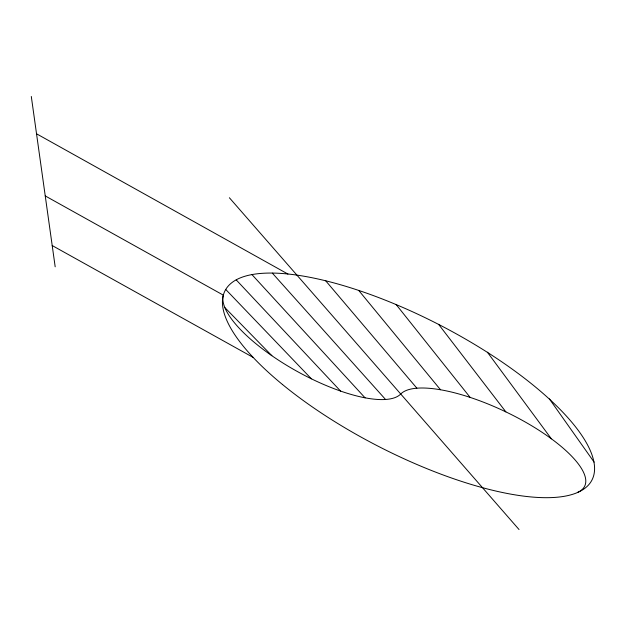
<?xml version="1.0" encoding="UTF-8"?>
<svg xmlns="http://www.w3.org/2000/svg" width="626" height="626" viewBox="0 0 626 626"><rect width="100%" height="100%" fill="white"/><g stroke="black" fill="none" stroke-linecap="round" stroke-linejoin="round"><path stroke-width="0.94" d="M36.535 133.792L287.929 274.055M45.244 195.922L223.349 295.167A101.889 33.46 29 0 0 296.794 371.202A101.889 33.46 29 0 0 400.726 394.012A103.126 32.849 25.6 0 1 523.14 420.821A103.126 32.849 25.6 0 1 577.383 492.459M52.201 245.548L253.123 357.407M224.922 307.656L271.864 355.685M225.775 289.502L311.396 378.832M236.229 279.9L340.614 391.117M252.004 274.657L365.083 397.854M272.349 273.132L385.585 399.513M229.374 197.746L519.032 529.526M325.723 280.824L416.853 388.159M358.714 290.425L440.493 389.724M396.148 304.549L470.103 397.361M438.568 324.307L505.886 411.892M487.388 352.211L551.381 438.834M549.378 398.887L594.105 462.121M31.3 96.474L55.182 266.801M282.537 384.552A206.431 67.984 27.3 0 0 590.208 482.889A206.431 67.984 27.3 0 0 352.962 288.547A206.431 67.984 27.3 0 0 282.537 384.552"/></g></svg>
